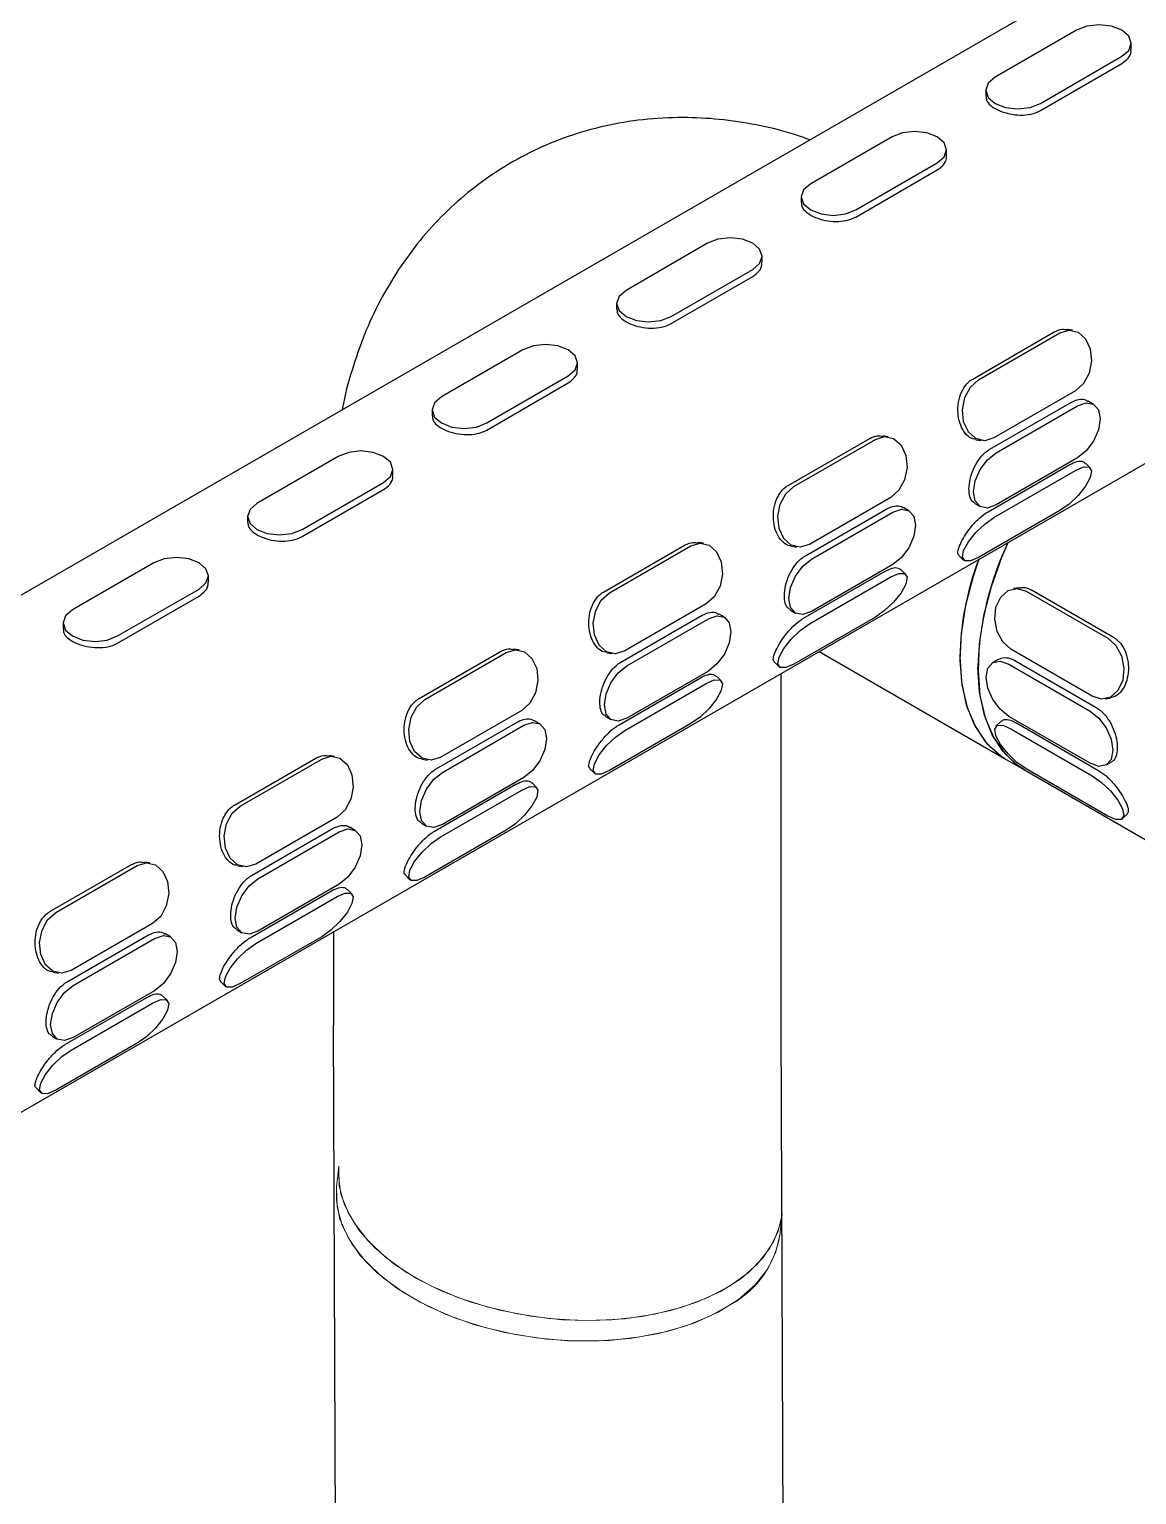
# Model space of a CAD drawing. Extents: x 0 to 3255, y 0 to 2385.
# Drawn here: x 2262.9 to 2349.4, y 1556.3 to 1670.8 of the extents above; entities that cross this region are included whole.
import ezdxf

# ---------------------------------------------------------------- set-up
doc = ezdxf.new("R2010")
doc.units = 0
doc.header["$LTSCALE"] = 10
doc.header["$MEASUREMENT"] = 0
doc.linetypes.add('SLD-实线', pattern=[0])
doc.layers.get('0').update_dxf_attribs({"linetype": 'CONTINUOUS'})

msp = doc.modelspace()

# ---------------------------------------------------------------- linework, layer by layer
at = {"color": 7, "linetype": 'Continuous', "lineweight": 25}
for p, q in [((2469.99, 1746.51), (2127.12, 1548.58)), ((2144.62, 1518.28), (2487.48, 1716.21)), ((2344.7, 1670.72), (2338.34, 1667.04)), ((2348.97, 1669.21), (2348.97, 1669.7)), ((2341.87, 1665), (2348.23, 1668.68)), ((2341.87, 1664.45), (2348.23, 1668.12)), ((2337.6, 1666.02), (2337.6, 1665.54)), ((2330.28, 1662.39), (2323.92, 1658.72)), ((2334.54, 1660.89), (2334.54, 1661.37)), ((2327.45, 1656.68), (2333.81, 1660.35)), ((2327.45, 1656.12), (2333.81, 1659.8)), ((2323.18, 1657.7), (2323.18, 1657.22)), ((2315.86, 1654.07), (2309.49, 1650.39)), ((2320.12, 1652.56), (2320.12, 1653.05)), ((2313.03, 1648.35), (2319.39, 1652.03)), ((2313.03, 1647.8), (2319.39, 1651.47)), ((2308.76, 1649.37), (2308.76, 1648.89)), ((2336.58, 1643.46), (2342.95, 1647.14)), ((2337.04, 1643.39), (2343.4, 1647.07)), ((2344.39, 1647.27), (2343.97, 1647.33)), ((2301.43, 1645.74), (2295.07, 1642.07)), ((2305.7, 1644.24), (2305.7, 1644.72)), ((2298.61, 1640.03), (2304.97, 1643.7)), ((2298.61, 1639.47), (2304.97, 1643.15)), ((2344.61, 1642.53), (2338.24, 1638.86)), ((2294.34, 1641.05), (2294.34, 1640.57)), ((2337.93, 1637.98), (2344.29, 1641.65)), ((2338.41, 1637.7), (2344.77, 1641.37)), ((2346.02, 1641.5), (2345.6, 1641.74)), ((2322.16, 1635.14), (2328.53, 1638.81)), ((2322.61, 1635.07), (2328.98, 1638.74)), ((2329.97, 1638.94), (2329.55, 1639.01)), ((2336.83, 1638.72), (2337.25, 1638.66)), ((2287.01, 1637.41), (2280.65, 1633.74)), ((2337.79, 1633.09), (2344.16, 1636.77)), ((2344.77, 1637.29), (2338.41, 1633.62)), ((2345.77, 1636.52), (2345.39, 1636.89)), ((2284.19, 1631.7), (2290.55, 1635.37)), ((2291.28, 1635.91), (2291.28, 1636.39)), ((2338.24, 1632.64), (2344.61, 1636.32)), ((2284.19, 1631.15), (2290.55, 1634.82)), ((2330.19, 1634.21), (2323.82, 1630.53)), ((2323.51, 1629.65), (2329.87, 1633.32)), ((2323.99, 1629.37), (2330.35, 1633.05)), ((2331.6, 1633.17), (2331.18, 1633.41)), ((2336.74, 1633.73), (2337.16, 1633.49)), ((2343.4, 1633.18), (2337.04, 1629.51)), ((2279.92, 1632.72), (2279.92, 1632.24)), ((2307.74, 1626.81), (2314.1, 1630.49)), ((2308.19, 1626.74), (2314.56, 1630.42)), ((2315.55, 1630.62), (2315.13, 1630.68)), ((2322.41, 1630.4), (2322.83, 1630.33)), ((2335.5, 1629.68), (2335.87, 1629.31)), ((2272.59, 1629.09), (2266.23, 1625.42)), ((2323.37, 1624.77), (2329.73, 1628.44)), ((2330.35, 1628.96), (2323.99, 1625.29)), ((2331.35, 1628.19), (2330.97, 1628.57)), ((2276.86, 1627.59), (2276.86, 1628.07)), ((2323.82, 1624.32), (2330.19, 1627.99)), ((2269.76, 1623.38), (2276.13, 1627.05)), ((2269.76, 1622.82), (2276.13, 1626.49)), ((2340.2, 1627.15), (2339.78, 1627.08)), ((2340.77, 1626.88), (2347.13, 1623.21)), ((2341.22, 1626.95), (2347.59, 1623.28)), ((2309.08, 1621.33), (2315.45, 1625)), ((2315.76, 1625.88), (2309.4, 1622.21)), ((2317.18, 1624.84), (2316.76, 1625.09)), ((2322.32, 1625.41), (2322.74, 1625.17)), ((2265.5, 1624.4), (2265.5, 1623.91)), ((2309.56, 1621.05), (2315.93, 1624.72)), ((2328.98, 1624.85), (2322.61, 1621.18)), ((2293.32, 1618.49), (2299.68, 1622.16)), ((2293.77, 1618.42), (2300.13, 1622.09)), ((2301.13, 1622.29), (2300.71, 1622.36)), ((2307.99, 1622.07), (2308.41, 1622.01)), ((2324.59, 1622.17), (2339.2, 1613.74)), ((2338.57, 1621.55), (2338.15, 1621.31)), ((2345.92, 1618.67), (2339.56, 1622.34)), ((2315.93, 1620.64), (2309.56, 1616.97)), ((2321.08, 1621.36), (2321.45, 1620.98)), ((2321.62, 1592.96), (2321.62, 1620.45)), ((2339.4, 1621.18), (2345.76, 1617.51)), ((2339.88, 1621.46), (2346.24, 1617.79)), ((2308.95, 1616.44), (2315.31, 1620.12)), ((2309.4, 1615.99), (2315.76, 1619.67)), ((2316.92, 1619.87), (2316.55, 1620.24)), ((2346.92, 1618.47), (2347.33, 1618.53)), ((2301.34, 1617.56), (2294.98, 1613.88)), ((2307.9, 1617.08), (2308.31, 1616.84)), ((2345.76, 1613.43), (2339.4, 1617.1)), ((2294.66, 1613), (2301.03, 1616.67)), ((2295.14, 1612.72), (2301.51, 1616.4)), ((2302.76, 1616.52), (2302.34, 1616.76)), ((2314.56, 1616.53), (2308.19, 1612.86)), ((2338.78, 1616.7), (2338.4, 1616.33)), ((2339.56, 1616.13), (2345.92, 1612.45)), ((2340.01, 1616.58), (2346.37, 1612.9)), ((2278.9, 1610.16), (2285.26, 1613.84)), ((2279.35, 1610.09), (2285.71, 1613.76)), ((2286.7, 1613.97), (2286.29, 1614.03)), ((2293.57, 1613.75), (2293.99, 1613.68)), ((2339.2, 1613.74), (2340.62, 1612.92)), ((2347.01, 1613.3), (2347.42, 1613.54)), ((2306.65, 1613.03), (2307.03, 1612.66)), ((2340.62, 1612.92), (2482, 1531.3)), ((2347.13, 1609.31), (2340.77, 1612.99)), ((2294.53, 1608.12), (2300.89, 1611.79)), ((2294.98, 1607.67), (2301.34, 1611.34)), ((2301.51, 1612.31), (2295.14, 1608.64)), ((2302.5, 1611.54), (2302.13, 1611.92)), ((2286.92, 1609.23), (2280.56, 1605.56)), ((2348.29, 1609.11), (2348.67, 1609.49)), ((2280.24, 1604.67), (2286.6, 1608.35)), ((2280.72, 1604.4), (2287.08, 1608.07)), ((2288.33, 1608.19), (2287.92, 1608.43)), ((2293.48, 1608.76), (2293.89, 1608.52)), ((2300.13, 1608.2), (2293.77, 1604.53)), ((2264.48, 1601.84), (2270.84, 1605.51)), ((2272.28, 1605.64), (2271.86, 1605.71)), ((2264.93, 1601.77), (2271.29, 1605.44)), ((2279.15, 1605.42), (2279.57, 1605.36)), ((2292.23, 1604.71), (2292.61, 1604.33)), ((2280.11, 1599.79), (2286.47, 1603.47)), ((2287.08, 1603.99), (2280.72, 1600.32)), ((2288.08, 1603.22), (2287.7, 1603.59)), ((2280.56, 1599.34), (2286.92, 1603.02)), ((2265.82, 1596.35), (2272.18, 1600.02)), ((2272.5, 1600.91), (2266.14, 1597.23)), ((2273.91, 1599.87), (2273.5, 1600.11)), ((2279.06, 1600.43), (2279.47, 1600.19)), ((2285.71, 1599.88), (2279.35, 1596.21)), ((2286.63, 1600.25), (2286.63, 1592.96)), ((2266.3, 1596.07), (2272.66, 1599.75)), ((2264.73, 1597.1), (2265.15, 1597.03)), ((2277.81, 1596.38), (2278.19, 1596)), ((2272.66, 1595.66), (2266.3, 1591.99)), ((2273.66, 1594.89), (2273.28, 1595.27)), ((2265.69, 1591.47), (2272.05, 1595.14)), ((2266.14, 1591.02), (2272.5, 1594.69)), ((2264.63, 1592.11), (2265.05, 1591.87)), ((2271.29, 1591.55), (2264.93, 1587.88)), ((2263.39, 1588.06), (2263.77, 1587.68))]:
    msp.add_line(p, q, dxfattribs=at)
for p, q in [((2287.05, 1485.4), (2286.63, 1592.96)), ((2322.04, 1485.4), (2321.62, 1592.96))]:
    msp.add_line(p, q)
at = {"color": 7, "linetype": 'SLD-实线', "lineweight": 15}
for p, q in [((2287.05, 1581.94), (2286.88, 1580.32)), ((2321.5, 1576.56), (2321.68, 1578.18))]:
    msp.add_line(p, q, dxfattribs=at)
at = {"color": 7, "linetype": 'Continuous', "lineweight": 25, "flags": 128}
for points in [[(2348.23, 1668.68), (2348.78, 1669.14), (2348.97, 1669.7), (2348.78, 1670.25), (2348.23, 1670.72), (2347.42, 1671.03), (2346.47, 1671.14), (2345.51, 1671.03), (2344.7, 1670.72)], [(2338.34, 1667.04), (2337.79, 1666.58), (2337.6, 1666.02), (2337.79, 1665.47), (2338.34, 1665), (2339.15, 1664.69), (2340.1, 1664.58), (2341.06, 1664.69), (2341.87, 1665)], [(2333.81, 1660.35), (2334.35, 1660.82), (2334.54, 1661.37), (2334.35, 1661.92), (2333.81, 1662.39), (2333, 1662.7), (2332.04, 1662.81), (2331.09, 1662.7), (2330.28, 1662.39)], [(2323.92, 1658.72), (2323.37, 1658.25), (2323.18, 1657.7), (2323.37, 1657.15), (2323.92, 1656.68), (2324.73, 1656.36), (2325.68, 1656.25), (2326.64, 1656.36), (2327.45, 1656.68)], [(2319.39, 1652.03), (2319.93, 1652.49), (2320.12, 1653.05), (2319.93, 1653.6), (2319.39, 1654.07), (2318.58, 1654.38), (2317.62, 1654.49), (2316.67, 1654.38), (2315.86, 1654.07)], [(2309.49, 1650.39), (2308.95, 1649.92), (2308.76, 1649.37), (2308.95, 1648.82), (2309.49, 1648.35), (2310.3, 1648.04), (2311.26, 1647.93), (2312.22, 1648.04), (2313.03, 1648.35)], [(2343.4, 1647.07), (2344.12, 1647.28), (2344.82, 1647.12), (2345.4, 1646.61), (2345.77, 1645.82), (2345.87, 1644.87), (2345.68, 1643.92), (2345.24, 1643.1), (2344.61, 1642.53)], [(2304.97, 1643.7), (2305.51, 1644.17), (2305.7, 1644.72), (2305.51, 1645.27), (2304.97, 1645.74), (2304.16, 1646.05), (2303.2, 1646.16), (2302.25, 1646.05), (2301.43, 1645.74)], [(2338.24, 1638.86), (2337.52, 1638.64), (2336.82, 1638.8), (2336.24, 1639.32), (2335.87, 1640.11), (2335.78, 1641.05), (2335.96, 1642.01), (2336.41, 1642.83), (2337.04, 1643.39)], [(2295.07, 1642.07), (2294.53, 1641.6), (2294.34, 1641.05), (2294.53, 1640.49), (2295.07, 1640.03), (2295.88, 1639.71), (2296.84, 1639.6), (2297.8, 1639.71), (2298.61, 1640.03)], [(2344.77, 1641.37), (2345.45, 1641.61), (2346.02, 1641.5), (2346.4, 1641.05), (2346.54, 1640.35), (2346.4, 1639.49), (2346.02, 1638.61), (2345.45, 1637.84), (2344.77, 1637.29)], [(2328.98, 1638.74), (2329.7, 1638.96), (2330.4, 1638.8), (2330.98, 1638.28), (2331.35, 1637.49), (2331.45, 1636.55), (2331.26, 1635.59), (2330.82, 1634.77), (2330.19, 1634.21)], [(2290.55, 1635.37), (2291.09, 1635.84), (2291.28, 1636.39), (2291.09, 1636.95), (2290.55, 1637.41), (2289.74, 1637.73), (2288.78, 1637.84), (2287.82, 1637.73), (2287.01, 1637.41)], [(2338.41, 1633.62), (2337.73, 1633.38), (2337.16, 1633.49), (2336.77, 1633.93), (2336.64, 1634.64), (2336.77, 1635.5), (2337.16, 1636.38), (2337.73, 1637.15), (2338.41, 1637.7)], [(2344.61, 1636.32), (2345.24, 1636.59), (2345.68, 1636.58), (2345.87, 1636.29), (2345.77, 1635.77), (2345.4, 1635.09), (2344.82, 1634.36), (2344.12, 1633.69), (2343.4, 1633.18)], [(2323.82, 1630.53), (2323.1, 1630.32), (2322.4, 1630.48), (2321.82, 1630.99), (2321.45, 1631.78), (2321.35, 1632.73), (2321.54, 1633.68), (2321.98, 1634.5), (2322.61, 1635.07)], [(2280.65, 1633.74), (2280.11, 1633.27), (2279.92, 1632.72), (2280.11, 1632.17), (2280.65, 1631.7), (2281.46, 1631.39), (2282.42, 1631.28), (2283.37, 1631.39), (2284.19, 1631.7)], [(2330.35, 1633.05), (2331.02, 1633.28), (2331.6, 1633.17), (2331.98, 1632.73), (2332.12, 1632.03), (2331.98, 1631.17), (2331.6, 1630.28), (2331.02, 1629.51), (2330.35, 1628.96)], [(2337.04, 1629.51), (2336.41, 1629.24), (2335.96, 1629.24), (2335.78, 1629.53), (2335.87, 1630.05), (2336.24, 1630.73), (2336.82, 1631.46), (2337.52, 1632.13), (2338.24, 1632.64)], [(2339.36, 1630.7), (2338.84, 1629.5), (2338.02, 1627.22)], [(2314.56, 1630.42), (2315.28, 1630.63), (2315.98, 1630.47), (2316.56, 1629.96), (2316.93, 1629.17), (2317.02, 1628.22), (2316.84, 1627.27), (2316.39, 1626.45), (2315.76, 1625.88)], [(2276.13, 1627.05), (2276.67, 1627.52), (2276.86, 1628.07), (2276.67, 1628.62), (2276.13, 1629.09), (2275.32, 1629.4), (2274.36, 1629.51), (2273.4, 1629.4), (2272.59, 1629.09)], [(2323.99, 1625.29), (2323.31, 1625.06), (2322.74, 1625.17), (2322.35, 1625.61), (2322.22, 1626.31), (2322.35, 1627.17), (2322.74, 1628.05), (2323.31, 1628.83), (2323.99, 1629.37)], [(2337.06, 1629.37), (2336.61, 1628.04), (2336.02, 1625.78), (2335.68, 1623.58), (2335.58, 1621.49), (2335.74, 1619.55), (2336.15, 1617.8), (2336.79, 1616.28), (2337.67, 1615.01), (2338.75, 1614.03), (2339.2, 1613.74)], [(2330.19, 1627.99), (2330.82, 1628.26), (2331.26, 1628.25), (2331.45, 1627.97), (2331.35, 1627.44), (2330.98, 1626.76), (2330.4, 1626.03), (2329.7, 1625.36), (2328.98, 1624.85)], [(2309.4, 1622.21), (2308.68, 1621.99), (2307.97, 1622.15), (2307.4, 1622.67), (2307.03, 1623.46), (2306.93, 1624.4), (2307.12, 1625.36), (2307.56, 1626.18), (2308.19, 1626.74)], [(2338.02, 1627.22), (2337.43, 1624.96), (2337.09, 1622.76), (2337, 1620.67), (2337.15, 1618.74), (2337.56, 1616.99), (2338.21, 1615.46), (2339.08, 1614.2), (2340.16, 1613.21), (2340.62, 1612.92)], [(2339.56, 1622.34), (2338.93, 1622.91), (2338.49, 1623.73), (2338.3, 1624.69), (2338.4, 1625.63), (2338.77, 1626.42), (2339.35, 1626.94), (2340.05, 1627.1), (2340.77, 1626.88)], [(2266.23, 1625.42), (2265.69, 1624.95), (2265.5, 1624.4), (2265.69, 1623.84), (2266.23, 1623.38), (2267.04, 1623.06), (2268, 1622.95), (2268.95, 1623.06), (2269.76, 1623.38)], [(2315.93, 1624.72), (2316.6, 1624.96), (2317.18, 1624.84), (2317.56, 1624.4), (2317.69, 1623.7), (2317.56, 1622.84), (2317.18, 1621.96), (2316.6, 1621.19), (2315.93, 1620.64)], [(2322.61, 1621.18), (2321.98, 1620.91), (2321.54, 1620.92), (2321.35, 1621.21), (2321.45, 1621.73), (2321.82, 1622.41), (2322.4, 1623.14), (2323.1, 1623.81), (2323.82, 1624.32)], [(2347.13, 1623.21), (2347.76, 1622.64), (2348.21, 1621.82), (2348.39, 1620.86), (2348.3, 1619.92), (2347.93, 1619.13), (2347.35, 1618.61), (2346.65, 1618.45), (2345.92, 1618.67)], [(2300.13, 1622.09), (2300.86, 1622.31), (2301.56, 1622.15), (2302.14, 1621.63), (2302.51, 1620.84), (2302.6, 1619.9), (2302.42, 1618.94), (2301.97, 1618.12), (2301.34, 1617.56)], [(2335.58, 1621.75), (2335.71, 1619.79), (2336.08, 1618.01), (2336.7, 1616.46), (2337.54, 1615.16), (2338.6, 1614.13), (2339.2, 1613.74)], [(2309.56, 1616.97), (2308.89, 1616.73), (2308.31, 1616.84), (2307.93, 1617.28), (2307.8, 1617.99), (2307.93, 1618.85), (2308.31, 1619.73), (2308.89, 1620.5), (2309.56, 1621.05)], [(2340.62, 1612.92), (2340.01, 1613.32), (2338.95, 1614.34), (2338.11, 1615.65), (2337.49, 1617.2), (2337.12, 1618.98), (2336.99, 1620.94)], [(2339.4, 1617.1), (2338.72, 1617.65), (2338.15, 1618.42), (2337.76, 1619.3), (2337.63, 1620.16), (2337.76, 1620.87), (2338.15, 1621.31), (2338.72, 1621.42), (2339.4, 1621.18)], [(2315.76, 1619.67), (2316.39, 1619.94), (2316.84, 1619.93), (2317.02, 1619.64), (2316.93, 1619.12), (2316.56, 1618.44), (2315.98, 1617.71), (2315.28, 1617.04), (2314.56, 1616.53)], [(2294.98, 1613.88), (2294.26, 1613.67), (2293.55, 1613.83), (2292.97, 1614.34), (2292.61, 1615.13), (2292.51, 1616.08), (2292.7, 1617.03), (2293.14, 1617.85), (2293.77, 1618.42)], [(2345.76, 1617.51), (2346.44, 1616.96), (2347.01, 1616.19), (2347.39, 1615.31), (2347.53, 1614.45), (2347.39, 1613.74), (2347.01, 1613.3), (2346.43, 1613.19), (2345.76, 1613.43)], [(2301.51, 1616.4), (2302.18, 1616.63), (2302.76, 1616.52), (2303.14, 1616.08), (2303.27, 1615.38), (2303.14, 1614.52), (2302.76, 1613.63), (2302.18, 1612.86), (2301.51, 1612.31)], [(2308.19, 1612.86), (2307.56, 1612.58), (2307.12, 1612.59), (2306.93, 1612.88), (2307.03, 1613.4), (2307.4, 1614.08), (2307.97, 1614.81), (2308.68, 1615.48), (2309.4, 1615.99)], [(2340.77, 1612.99), (2340.04, 1613.5), (2339.34, 1614.17), (2338.76, 1614.9), (2338.39, 1615.58), (2338.3, 1616.1), (2338.49, 1616.39), (2338.93, 1616.4), (2339.56, 1616.13)], [(2285.71, 1613.76), (2286.43, 1613.98), (2287.14, 1613.82), (2287.72, 1613.31), (2288.08, 1612.52), (2288.18, 1611.57), (2287.99, 1610.62), (2287.55, 1609.79), (2286.92, 1609.23)], [(2295.14, 1608.64), (2294.47, 1608.41), (2293.89, 1608.52), (2293.51, 1608.96), (2293.38, 1609.66), (2293.51, 1610.52), (2293.89, 1611.4), (2294.47, 1612.18), (2295.14, 1612.72)], [(2345.92, 1612.45), (2346.64, 1611.94), (2347.35, 1611.27), (2347.93, 1610.54), (2348.29, 1609.86), (2348.39, 1609.34), (2348.2, 1609.05), (2347.76, 1609.04), (2347.13, 1609.31)], [(2301.34, 1611.34), (2301.97, 1611.61), (2302.42, 1611.6), (2302.6, 1611.32), (2302.51, 1610.79), (2302.14, 1610.11), (2301.56, 1609.38), (2300.86, 1608.71), (2300.13, 1608.2)], [(2280.56, 1605.56), (2279.84, 1605.34), (2279.13, 1605.5), (2278.55, 1606.02), (2278.19, 1606.81), (2278.09, 1607.75), (2278.28, 1608.71), (2278.72, 1609.53), (2279.35, 1610.09)], [(2287.08, 1608.07), (2287.76, 1608.31), (2288.33, 1608.19), (2288.72, 1607.75), (2288.85, 1607.05), (2288.72, 1606.19), (2288.33, 1605.31), (2287.76, 1604.53), (2287.08, 1603.99)], [(2293.77, 1604.53), (2293.14, 1604.26), (2292.7, 1604.27), (2292.51, 1604.56), (2292.61, 1605.08), (2292.97, 1605.76), (2293.55, 1606.49), (2294.26, 1607.16), (2294.98, 1607.67)], [(2271.29, 1605.44), (2272.01, 1605.66), (2272.72, 1605.5), (2273.3, 1604.98), (2273.66, 1604.19), (2273.76, 1603.25), (2273.57, 1602.29), (2273.13, 1601.47), (2272.5, 1600.91)], [(2280.72, 1600.32), (2280.05, 1600.08), (2279.47, 1600.19), (2279.09, 1600.63), (2278.95, 1601.34), (2279.09, 1602.2), (2279.47, 1603.08), (2280.05, 1603.85), (2280.72, 1604.4)], [(2286.92, 1603.02), (2287.55, 1603.29), (2287.99, 1603.28), (2288.18, 1602.99), (2288.08, 1602.47), (2287.72, 1601.79), (2287.14, 1601.06), (2286.43, 1600.39), (2285.71, 1599.88)], [(2266.14, 1597.23), (2265.42, 1597.02), (2264.71, 1597.18), (2264.13, 1597.69), (2263.77, 1598.48), (2263.67, 1599.42), (2263.86, 1600.38), (2264.3, 1601.2), (2264.93, 1601.77)], [(2272.66, 1599.75), (2273.34, 1599.98), (2273.91, 1599.87), (2274.3, 1599.43), (2274.43, 1598.72), (2274.3, 1597.87), (2273.91, 1596.98), (2273.34, 1596.21), (2272.66, 1595.66)], [(2279.35, 1596.21), (2278.72, 1595.93), (2278.28, 1595.94), (2278.09, 1596.23), (2278.19, 1596.75), (2278.55, 1597.43), (2279.13, 1598.16), (2279.84, 1598.83), (2280.56, 1599.34)], [(2266.3, 1591.99), (2265.62, 1591.76), (2265.05, 1591.87), (2264.67, 1592.31), (2264.53, 1593.01), (2264.67, 1593.87), (2265.05, 1594.75), (2265.62, 1595.53), (2266.3, 1596.07)], [(2272.5, 1594.69), (2273.13, 1594.96), (2273.57, 1594.95), (2273.76, 1594.66), (2273.66, 1594.14), (2273.3, 1593.46), (2272.72, 1592.73), (2272.01, 1592.06), (2271.29, 1591.55)], [(2264.93, 1587.88), (2264.3, 1587.61), (2263.86, 1587.62), (2263.67, 1587.91), (2263.77, 1588.43), (2264.13, 1589.11), (2264.71, 1589.84), (2265.42, 1590.51), (2266.14, 1591.02)]]:
    msp.add_lwpolyline(points, dxfattribs=at)
at = {"color": 7, "linetype": 'SLD-实线', "lineweight": 15, "flags": 128}
for points in [[(2287.05, 1581.94), (2287.02, 1581.22), (2287.22, 1579.77), (2287.77, 1578.33), (2288.65, 1576.92), (2289.86, 1575.57), (2291.36, 1574.32), (2293.12, 1573.18), (2295.11, 1572.19), (2297.3, 1571.35), (2299.62, 1570.69), (2302.05, 1570.22), (2304.51, 1569.95), (2306.98, 1569.89), (2309.4, 1570.03), (2311.71, 1570.38), (2313.87, 1570.93), (2315.84, 1571.66), (2317.57, 1572.56), (2319.04, 1573.62), (2320.2, 1574.8), (2321.05, 1576.09), (2321.55, 1577.47), (2321.68, 1578.18)], [(2321.68, 1578.18), (2321.38, 1576.88), (2320.73, 1575.54), (2319.75, 1574.29), (2318.45, 1573.15), (2316.87, 1572.16), (2315.03, 1571.33), (2312.98, 1570.67), (2310.75, 1570.21), (2308.39, 1569.95), (2305.94, 1569.89), (2303.47, 1570.04), (2301.01, 1570.4), (2298.63, 1570.95), (2296.35, 1571.68), (2294.25, 1572.59), (2292.34, 1573.65), (2290.69, 1574.84), (2289.31, 1576.13), (2288.24, 1577.51), (2287.49, 1578.93), (2287.09, 1580.38), (2287.04, 1581.83), (2287.05, 1581.94)], [(2317.77, 1571.18), (2316.1, 1570.24), (2314.18, 1569.47), (2312.06, 1568.88), (2309.78, 1568.48), (2307.39, 1568.29), (2304.93, 1568.3), (2302.46, 1568.52), (2300.02, 1568.94), (2297.67, 1569.56), (2295.44, 1570.36), (2293.4, 1571.32), (2291.58, 1572.42), (2290.01, 1573.65), (2288.73, 1574.97), (2287.77, 1576.37), (2287.14, 1577.81), (2286.86, 1579.26), (2286.88, 1580.32)], [(2321.5, 1576.56), (2321.21, 1575.26), (2320.56, 1573.92), (2319.57, 1572.67), (2318.28, 1571.54), (2316.69, 1570.54), (2314.86, 1569.71), (2312.8, 1569.06), (2310.57, 1568.6), (2308.21, 1568.33), (2305.77, 1568.28), (2303.29, 1568.43), (2300.84, 1568.78), (2298.45, 1569.33), (2296.18, 1570.07), (2294.07, 1570.97), (2292.17, 1572.03), (2290.51, 1573.22), (2289.13, 1574.52), (2288.06, 1575.89), (2287.32, 1577.32), (2286.92, 1578.77), (2286.87, 1580.21), (2286.88, 1580.32)]]:
    msp.add_lwpolyline(points, dxfattribs=at)
at = {"color": 7, "linetype": 'Continuous', "lineweight": 25}
for centre, radius, start, end in [((2361.28, 1620.22), 24.3, 154.4467, 178.3024), ((2358.32, 1621.29), 22.75, 159.2064, 178.8581)]:
    msp.add_arc(centre, radius, start, end, dxfattribs=at)
at = {"color": 7, "linetype": 'SLD-实线', "lineweight": 15}
msp.add_arc((2314.02, 1577.77), 7.58, 299.6956, 350.8208, dxfattribs=at)
at = {"color": 7, "linetype": 'Continuous', "lineweight": 25}
for points, knots in [([(2348.23, 1668.12), (2348.41, 1668.25), (2348.76, 1668.51), (2348.98, 1668.92), (2348.94, 1669.15), (2348.93, 1669.21)], [0, 0, 0, 0, 0.426672, 0.853238, 1, 1, 1, 1]), ([(2337.64, 1665.54), (2337.64, 1665.45), (2337.63, 1665.2), (2337.95, 1664.83), (2338.51, 1664.47), (2339.26, 1664.21), (2340.09, 1664.07), (2340.93, 1664.1), (2341.53, 1664.26), (2341.8, 1664.41), (2341.87, 1664.45)], [0, 0, 0, 0, 0.09413, 0.237764, 0.380411, 0.522028, 0.664146, 0.807528, 0.95099, 1, 1, 1, 1]), ([(2323.86, 1662.15), (2323.43, 1662.31), (2322.06, 1662.8), (2319.69, 1663.35), (2316.8, 1663.79), (2313.84, 1663.94), (2310.84, 1663.78), (2307.83, 1663.28), (2304.96, 1662.46), (2302.25, 1661.34), (2299.73, 1659.94), (2297.39, 1658.29), (2295.27, 1656.41), (2293.36, 1654.32), (2291.68, 1652.03), (2290.23, 1649.57), (2289, 1646.93), (2288.05, 1644.13), (2287.49, 1642.16), (2287.33, 1641.11), (2287.32, 1641.06)], [0, 0, 0, 0, 0.02822, 0.0904323, 0.1510562, 0.2102744, 0.2748539, 0.3378592, 0.3993807, 0.4597109, 0.5191467, 0.5779836, 0.6364478, 0.6948349, 0.7534673, 0.8126794, 0.8728135, 0.9342029, 0.9971372, 1, 1, 1, 1]), ([(2333.81, 1659.8), (2333.99, 1659.92), (2334.34, 1660.18), (2334.55, 1660.59), (2334.52, 1660.83), (2334.51, 1660.89)], [0, 0, 0, 0, 0.426672, 0.853238, 1, 1, 1, 1]), ([(2323.21, 1657.22), (2323.21, 1657.12), (2323.21, 1656.88), (2323.53, 1656.51), (2324.09, 1656.15), (2324.83, 1655.88), (2325.67, 1655.75), (2326.51, 1655.78), (2327.1, 1655.94), (2327.38, 1656.09), (2327.45, 1656.12)], [0, 0, 0, 0, 0.09413, 0.237764, 0.380411, 0.522028, 0.664146, 0.807528, 0.95099, 1, 1, 1, 1]), ([(2319.39, 1651.47), (2319.57, 1651.6), (2319.91, 1651.86), (2320.13, 1652.27), (2320.1, 1652.5), (2320.09, 1652.56)], [0, 0, 0, 0, 0.426672, 0.853238, 1, 1, 1, 1]), ([(2308.79, 1648.89), (2308.79, 1648.8), (2308.79, 1648.55), (2309.11, 1648.18), (2309.67, 1647.82), (2310.41, 1647.55), (2311.25, 1647.42), (2312.09, 1647.45), (2312.68, 1647.61), (2312.96, 1647.76), (2313.03, 1647.8)], [0, 0, 0, 0, 0.09413, 0.237764, 0.380411, 0.522028, 0.664146, 0.807528, 0.95099, 1, 1, 1, 1]), ([(2342.95, 1647.14), (2343.15, 1647.23), (2343.49, 1647.39), (2343.84, 1647.33), (2343.97, 1647.3)], [0, 0, 0, 0, 0.622068, 1, 1, 1, 1]), ([(2304.97, 1643.15), (2305.14, 1643.27), (2305.49, 1643.53), (2305.71, 1643.94), (2305.68, 1644.18), (2305.67, 1644.24)], [0, 0, 0, 0, 0.426672, 0.853238, 1, 1, 1, 1]), ([(2336.84, 1638.76), (2336.76, 1638.76), (2336.49, 1638.77), (2336.08, 1639.08), (2335.69, 1639.64), (2335.45, 1640.4), (2335.4, 1641.24), (2335.54, 1642.08), (2335.87, 1642.81), (2336.26, 1643.26), (2336.52, 1643.42), (2336.58, 1643.46)], [0, 0, 0, 0, 0.050469, 0.179944, 0.309971, 0.439105, 0.567306, 0.695962, 0.825761, 0.955633, 1, 1, 1, 1]), ([(2344.29, 1641.65), (2344.49, 1641.74), (2344.88, 1641.91), (2345.35, 1641.89), (2345.54, 1641.75), (2345.59, 1641.71)], [0, 0, 0, 0, 0.426716, 0.853327, 1, 1, 1, 1]), ([(2294.37, 1640.57), (2294.37, 1640.47), (2294.37, 1640.23), (2294.69, 1639.86), (2295.25, 1639.49), (2295.99, 1639.23), (2296.83, 1639.1), (2297.67, 1639.13), (2298.26, 1639.29), (2298.54, 1639.43), (2298.61, 1639.47)], [0, 0, 0, 0, 0.09413, 0.237764, 0.380411, 0.522028, 0.664146, 0.807528, 0.95099, 1, 1, 1, 1]), ([(2328.53, 1638.81), (2328.73, 1638.91), (2329.07, 1639.07), (2329.41, 1639), (2329.55, 1638.98)], [0, 0, 0, 0, 0.622068, 1, 1, 1, 1]), ([(2336.76, 1633.76), (2336.67, 1633.81), (2336.46, 1633.93), (2336.3, 1634.39), (2336.27, 1635.05), (2336.41, 1635.83), (2336.71, 1636.62), (2337.16, 1637.34), (2337.59, 1637.77), (2337.86, 1637.93), (2337.93, 1637.98)], [0, 0, 0, 0, 0.0941616, 0.23779, 0.380432, 0.5220444, 0.6641576, 0.8075345, 0.9509919, 1, 1, 1, 1]), ([(2344.16, 1636.77), (2344.35, 1636.86), (2344.73, 1637.05), (2345.17, 1637.06), (2345.31, 1636.93), (2345.37, 1636.87)], [0, 0, 0, 0, 0.368709, 0.737327, 1, 1, 1, 1]), ([(2290.55, 1634.82), (2290.72, 1634.95), (2291.07, 1635.2), (2291.29, 1635.62), (2291.26, 1635.85), (2291.25, 1635.91)], [0, 0, 0, 0, 0.426672, 0.853238, 1, 1, 1, 1]), ([(2322.42, 1630.43), (2322.34, 1630.43), (2322.07, 1630.45), (2321.66, 1630.76), (2321.27, 1631.32), (2321.03, 1632.07), (2320.98, 1632.91), (2321.11, 1633.75), (2321.44, 1634.49), (2321.83, 1634.93), (2322.1, 1635.1), (2322.16, 1635.14)], [0, 0, 0, 0, 0.050469, 0.179944, 0.309971, 0.439105, 0.567306, 0.695962, 0.825761, 0.955633, 1, 1, 1, 1]), ([(2329.87, 1633.32), (2330.07, 1633.41), (2330.46, 1633.58), (2330.93, 1633.57), (2331.12, 1633.42), (2331.16, 1633.38)], [0, 0, 0, 0, 0.426716, 0.853327, 1, 1, 1, 1]), ([(2335.52, 1629.7), (2335.5, 1629.71), (2335.4, 1629.76), (2335.42, 1630.05), (2335.59, 1630.54), (2335.93, 1631.18), (2336.4, 1631.85), (2336.97, 1632.49), (2337.46, 1632.89), (2337.72, 1633.05), (2337.79, 1633.09)], [0, 0, 0, 0, 0.044066, 0.195638, 0.346168, 0.495612, 0.645585, 0.796891, 0.948282, 1, 1, 1, 1]), ([(2279.95, 1632.24), (2279.95, 1632.15), (2279.95, 1631.9), (2280.27, 1631.53), (2280.83, 1631.17), (2281.57, 1630.9), (2282.41, 1630.77), (2283.25, 1630.8), (2283.84, 1630.96), (2284.12, 1631.11), (2284.19, 1631.15)], [0, 0, 0, 0, 0.09413, 0.237764, 0.380411, 0.522028, 0.664146, 0.807528, 0.95099, 1, 1, 1, 1]), ([(2314.1, 1630.49), (2314.31, 1630.58), (2314.64, 1630.74), (2314.99, 1630.68), (2315.12, 1630.65)], [0, 0, 0, 0, 0.622068, 1, 1, 1, 1]), ([(2322.34, 1625.44), (2322.25, 1625.48), (2322.04, 1625.6), (2321.88, 1626.06), (2321.84, 1626.73), (2321.99, 1627.51), (2322.29, 1628.3), (2322.74, 1629.01), (2323.17, 1629.44), (2323.44, 1629.61), (2323.51, 1629.65)], [0, 0, 0, 0, 0.094162, 0.23779, 0.380432, 0.522044, 0.664158, 0.807535, 0.950992, 1, 1, 1, 1]), ([(2329.73, 1628.44), (2329.93, 1628.53), (2330.31, 1628.72), (2330.75, 1628.74), (2330.89, 1628.6), (2330.95, 1628.55)], [0, 0, 0, 0, 0.3687094, 0.7373272, 1, 1, 1, 1]), ([(2276.13, 1626.49), (2276.3, 1626.62), (2276.65, 1626.88), (2276.87, 1627.29), (2276.84, 1627.53), (2276.83, 1627.59)], [0, 0, 0, 0, 0.426672, 0.853238, 1, 1, 1, 1]), ([(2308, 1622.11), (2307.92, 1622.11), (2307.64, 1622.12), (2307.24, 1622.43), (2306.85, 1622.99), (2306.61, 1623.75), (2306.56, 1624.59), (2306.69, 1625.42), (2307.02, 1626.16), (2307.41, 1626.61), (2307.67, 1626.77), (2307.74, 1626.81)], [0, 0, 0, 0, 0.050469, 0.179944, 0.309971, 0.439105, 0.567306, 0.695962, 0.825761, 0.955633, 1, 1, 1, 1]), ([(2340.21, 1627.12), (2340.26, 1627.14), (2340.52, 1627.22), (2340.88, 1627.12), (2341.15, 1626.98), (2341.22, 1626.95)], [0, 0, 0, 0, 0.156839, 0.785303, 1, 1, 1, 1]), ([(2315.45, 1625), (2315.65, 1625.09), (2316.04, 1625.26), (2316.51, 1625.24), (2316.69, 1625.1), (2316.74, 1625.06)], [0, 0, 0, 0, 0.426716, 0.853327, 1, 1, 1, 1]), ([(2265.53, 1623.92), (2265.53, 1623.82), (2265.53, 1623.58), (2265.84, 1623.21), (2266.4, 1622.84), (2267.15, 1622.58), (2267.99, 1622.45), (2268.83, 1622.48), (2269.42, 1622.64), (2269.69, 1622.78), (2269.76, 1622.82)], [0, 0, 0, 0, 0.09413, 0.237764, 0.380411, 0.522028, 0.664146, 0.807528, 0.95099, 1, 1, 1, 1]), ([(2321.1, 1621.38), (2321.07, 1621.39), (2320.98, 1621.43), (2321, 1621.72), (2321.17, 1622.22), (2321.51, 1622.85), (2321.98, 1623.53), (2322.55, 1624.16), (2323.04, 1624.56), (2323.3, 1624.73), (2323.37, 1624.77)], [0, 0, 0, 0, 0.044066, 0.195638, 0.346168, 0.495612, 0.645585, 0.796891, 0.948282, 1, 1, 1, 1]), ([(2347.59, 1623.28), (2347.77, 1623.14), (2348.15, 1622.86), (2348.54, 1622.16), (2348.75, 1621.35), (2348.76, 1620.5), (2348.58, 1619.7), (2348.24, 1619.07), (2347.81, 1618.65), (2347.47, 1618.59), (2347.33, 1618.56)], [0, 0, 0, 0, 0.128652, 0.257272, 0.38672, 0.51672, 0.645827, 0.774003, 0.902632, 1, 1, 1, 1]), ([(2299.68, 1622.16), (2299.89, 1622.26), (2300.22, 1622.42), (2300.57, 1622.35), (2300.7, 1622.33)], [0, 0, 0, 0, 0.622068, 1, 1, 1, 1]), ([(2338.57, 1621.54), (2338.73, 1621.61), (2339.06, 1621.74), (2339.54, 1621.64), (2339.81, 1621.5), (2339.88, 1621.46)], [0, 0, 0, 0, 0.422539, 0.852959, 1, 1, 1, 1]), ([(2307.91, 1617.11), (2307.83, 1617.16), (2307.62, 1617.28), (2307.46, 1617.74), (2307.42, 1618.4), (2307.57, 1619.18), (2307.87, 1619.97), (2308.32, 1620.68), (2308.75, 1621.12), (2309.02, 1621.28), (2309.08, 1621.33)], [0, 0, 0, 0, 0.0941616, 0.23779, 0.380432, 0.5220444, 0.6641576, 0.8075345, 0.9509919, 1, 1, 1, 1]), ([(2315.31, 1620.12), (2315.5, 1620.21), (2315.89, 1620.4), (2316.32, 1620.41), (2316.47, 1620.28), (2316.53, 1620.22)], [0, 0, 0, 0, 0.3687094, 0.7373272, 1, 1, 1, 1]), ([(2293.57, 1613.78), (2293.5, 1613.78), (2293.22, 1613.8), (2292.82, 1614.11), (2292.42, 1614.67), (2292.19, 1615.42), (2292.13, 1616.26), (2292.27, 1617.1), (2292.6, 1617.84), (2292.99, 1618.28), (2293.25, 1618.45), (2293.32, 1618.49)], [0, 0, 0, 0, 0.050469, 0.179944, 0.309971, 0.439105, 0.567306, 0.695962, 0.825761, 0.955633, 1, 1, 1, 1]), ([(2346.24, 1617.79), (2346.44, 1617.65), (2346.82, 1617.37), (2347.31, 1616.7), (2347.67, 1615.93), (2347.87, 1615.13), (2347.9, 1614.4), (2347.75, 1613.87), (2347.58, 1613.58), (2347.43, 1613.55), (2347.42, 1613.55)], [0, 0, 0, 0, 0.1421669, 0.2842984, 0.4273449, 0.5710016, 0.7136716, 0.855312, 0.9974531, 1, 1, 1, 1]), ([(2301.03, 1616.67), (2301.22, 1616.76), (2301.62, 1616.93), (2302.09, 1616.92), (2302.27, 1616.77), (2302.32, 1616.73)], [0, 0, 0, 0, 0.426716, 0.853327, 1, 1, 1, 1]), ([(2306.67, 1613.05), (2306.65, 1613.06), (2306.56, 1613.11), (2306.58, 1613.4), (2306.74, 1613.89), (2307.09, 1614.53), (2307.56, 1615.2), (2308.13, 1615.84), (2308.61, 1616.24), (2308.88, 1616.4), (2308.95, 1616.44)], [0, 0, 0, 0, 0.044066, 0.195638, 0.346168, 0.495612, 0.645585, 0.796891, 0.948282, 1, 1, 1, 1]), ([(2338.8, 1616.68), (2338.82, 1616.72), (2338.91, 1616.85), (2339.26, 1616.87), (2339.68, 1616.76), (2339.94, 1616.61), (2340.01, 1616.58)], [0, 0, 0, 0, 0.128643, 0.500641, 0.872847, 1, 1, 1, 1]), ([(2285.26, 1613.84), (2285.47, 1613.93), (2285.8, 1614.09), (2286.15, 1614.03), (2286.28, 1614)], [0, 0, 0, 0, 0.622068, 1, 1, 1, 1]), ([(2293.49, 1608.79), (2293.41, 1608.83), (2293.2, 1608.95), (2293.04, 1609.41), (2293, 1610.08), (2293.14, 1610.86), (2293.45, 1611.65), (2293.89, 1612.36), (2294.33, 1612.79), (2294.6, 1612.96), (2294.66, 1613)], [0, 0, 0, 0, 0.0941616, 0.23779, 0.380432, 0.5220444, 0.6641576, 0.8075345, 0.9509919, 1, 1, 1, 1]), ([(2346.37, 1612.9), (2346.57, 1612.77), (2346.98, 1612.5), (2347.57, 1611.89), (2348.08, 1611.22), (2348.48, 1610.56), (2348.71, 1610.01), (2348.77, 1609.64), (2348.68, 1609.55), (2348.64, 1609.51)], [0, 0, 0, 0, 0.149987, 0.2999368, 0.4508518, 0.6024106, 0.7529285, 0.9023601, 1, 1, 1, 1]), ([(2300.89, 1611.79), (2301.08, 1611.88), (2301.47, 1612.07), (2301.9, 1612.09), (2302.05, 1611.95), (2302.11, 1611.9)], [0, 0, 0, 0, 0.3687094, 0.7373272, 1, 1, 1, 1]), ([(2279.15, 1605.45), (2279.08, 1605.46), (2278.8, 1605.47), (2278.4, 1605.78), (2278, 1606.34), (2277.77, 1607.1), (2277.71, 1607.94), (2277.85, 1608.77), (2278.18, 1609.51), (2278.57, 1609.95), (2278.83, 1610.12), (2278.9, 1610.16)], [0, 0, 0, 0, 0.050469, 0.179944, 0.309971, 0.439105, 0.567306, 0.695962, 0.825761, 0.955633, 1, 1, 1, 1]), ([(2286.6, 1608.35), (2286.8, 1608.43), (2287.2, 1608.61), (2287.66, 1608.59), (2287.85, 1608.45), (2287.9, 1608.41)], [0, 0, 0, 0, 0.426716, 0.853327, 1, 1, 1, 1]), ([(2292.25, 1604.73), (2292.23, 1604.74), (2292.13, 1604.78), (2292.16, 1605.07), (2292.32, 1605.57), (2292.67, 1606.2), (2293.14, 1606.88), (2293.71, 1607.51), (2294.19, 1607.91), (2294.46, 1608.08), (2294.53, 1608.12)], [0, 0, 0, 0, 0.044066, 0.195638, 0.346168, 0.495612, 0.645585, 0.796891, 0.948282, 1, 1, 1, 1]), ([(2270.84, 1605.51), (2271.05, 1605.61), (2271.38, 1605.77), (2271.73, 1605.7), (2271.86, 1605.67)], [0, 0, 0, 0, 0.622068, 1, 1, 1, 1]), ([(2279.07, 1600.46), (2278.99, 1600.51), (2278.78, 1600.63), (2278.61, 1601.09), (2278.58, 1601.75), (2278.72, 1602.53), (2279.03, 1603.32), (2279.47, 1604.03), (2279.91, 1604.47), (2280.17, 1604.63), (2280.24, 1604.67)], [0, 0, 0, 0, 0.094162, 0.23779, 0.380432, 0.522044, 0.664158, 0.807535, 0.950992, 1, 1, 1, 1]), ([(2286.47, 1603.47), (2286.66, 1603.56), (2287.05, 1603.74), (2287.48, 1603.76), (2287.62, 1603.63), (2287.68, 1603.57)], [0, 0, 0, 0, 0.368709, 0.737327, 1, 1, 1, 1]), ([(2264.73, 1597.13), (2264.65, 1597.13), (2264.38, 1597.15), (2263.98, 1597.45), (2263.58, 1598.02), (2263.35, 1598.77), (2263.29, 1599.61), (2263.43, 1600.45), (2263.76, 1601.19), (2264.15, 1601.63), (2264.41, 1601.8), (2264.48, 1601.84)], [0, 0, 0, 0, 0.0504692, 0.1799437, 0.3099707, 0.4391045, 0.5673064, 0.6959616, 0.8257609, 0.955633, 1, 1, 1, 1]), ([(2272.18, 1600.02), (2272.38, 1600.11), (2272.78, 1600.28), (2273.24, 1600.27), (2273.43, 1600.12), (2273.48, 1600.08)], [0, 0, 0, 0, 0.426716, 0.853327, 1, 1, 1, 1]), ([(2277.83, 1596.4), (2277.81, 1596.41), (2277.71, 1596.46), (2277.74, 1596.74), (2277.9, 1597.24), (2278.24, 1597.88), (2278.72, 1598.55), (2279.29, 1599.18), (2279.77, 1599.59), (2280.04, 1599.75), (2280.11, 1599.79)], [0, 0, 0, 0, 0.044066, 0.195638, 0.346168, 0.495612, 0.645585, 0.796891, 0.948282, 1, 1, 1, 1]), ([(2264.65, 1592.13), (2264.57, 1592.18), (2264.36, 1592.3), (2264.19, 1592.76), (2264.16, 1593.43), (2264.3, 1594.21), (2264.6, 1595), (2265.05, 1595.71), (2265.49, 1596.14), (2265.75, 1596.31), (2265.82, 1596.35)], [0, 0, 0, 0, 0.094162, 0.23779, 0.380432, 0.522044, 0.664158, 0.807535, 0.950992, 1, 1, 1, 1]), ([(2272.05, 1595.14), (2272.24, 1595.23), (2272.63, 1595.42), (2273.06, 1595.44), (2273.2, 1595.3), (2273.26, 1595.25)], [0, 0, 0, 0, 0.368709, 0.737327, 1, 1, 1, 1]), ([(2263.41, 1588.08), (2263.39, 1588.09), (2263.29, 1588.13), (2263.31, 1588.42), (2263.48, 1588.92), (2263.82, 1589.55), (2264.3, 1590.23), (2264.87, 1590.86), (2265.35, 1591.26), (2265.62, 1591.43), (2265.69, 1591.47)], [0, 0, 0, 0, 0.044066, 0.195638, 0.346168, 0.495612, 0.645585, 0.796891, 0.948282, 1, 1, 1, 1])]:
    msp.add_open_spline(points, degree=3, knots=knots, dxfattribs=at)

doc.saveas('drawing.dxf')
